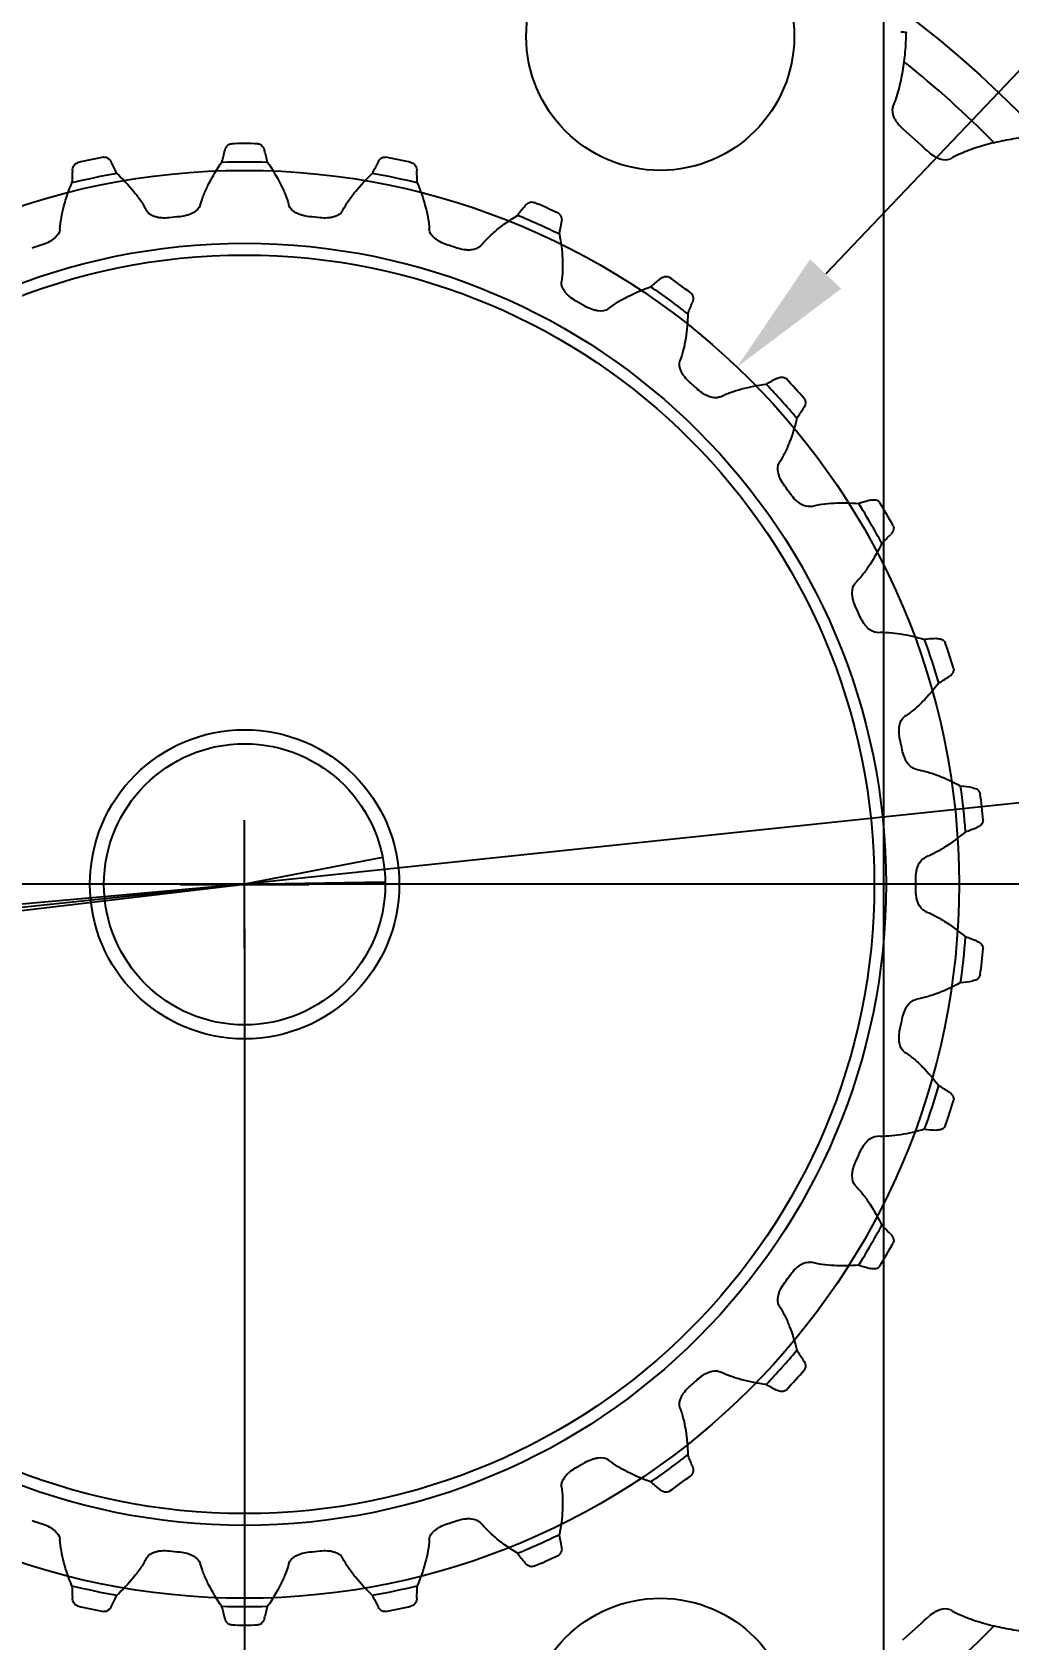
# Model space of a CAD drawing. Header units: inches. Extents: x -116 to 250, y -285 to 80.
# Drawn here: x 111.595 to 112.962, y 28.226 to 30.477 of the extents above; entities that cross this region are included whole.
import ezdxf

# ---------------------------------------------------------------- set-up
doc = ezdxf.new("R2010")
doc.units = ezdxf.units.IN
doc.header["$MEASUREMENT"] = 0
for name, color, linetype in [('LAY0001', 7, 'Continuous'), ('LAYER_CHAMFER_FEAT', 7, 'Continuous'), ('LAYER_CURVE', 7, 'Continuous'), ('LAYER_CUT_FEAT', 7, 'Continuous'), ('trajectories', 3, 'Continuous')]:
    doc.layers.add(name, color=color, linetype=linetype)
doc.dimstyles.get("Standard").update_dxf_attribs({"dimtxt": 0.18, "dimasz": 0.18, "dimexe": 0.18, "dimexo": 0.0625, "dimgap": 0.09, "dimtad": 0, "dimtih": 1, "dimtoh": 1, "dimdec": 4, "dimzin": 0, "dimdsep": 46, "dimtxsty": 'Standard', "dimcen": 0.09, "dimadec": 0, "dimazin": 0, "dimtfac": 1, "dimtdec": 4, "dimtofl": 0, "dimtmove": 0, "dimatfit": 3, "dimfxl": 1, "dimtolj": 1, "dimtzin": 0, "dimarcsym": 0})

# ---------------------------------------------------------------- blocks, each defined once
blk = doc.blocks.new('*D108')
at = {"layer": 'Defpoints', "color": 0, "transparency": 16777216}
for p in [(112.5814, 30.0082), (111.2029, 28.5592)]:
    blk.add_point(p, dxfattribs=at)
at = {"layer": 'trajectories', "color": 0, "lineweight": -2, "transparency": 16777216}
for p, q in [((113.4775, 30.9501), (112.7055, 30.1386)), ((113.6575, 30.9501), (113.4775, 30.9501)), ((111.8921, 29.1937), (111.8921, 29.3737)), ((111.8021, 29.2837), (111.9821, 29.2837))]:
    blk.add_line(p, q, dxfattribs=at)
at = {"layer": 'trajectories', "color": 0, "transparency": 16777216}
blk.add_solid([(112.6837, 30.1593), (112.7272, 30.118), (112.5814, 30.0082)], dxfattribs=at)
at = {"layer": 'trajectories', "color": 0, "transparency": 16777216, "insert": (114.2275, 30.9501), "char_height": 0.18, "attachment_point": 5}
blk.add_mtext('\\A1;∅2.0000', dxfattribs=at)
blk = doc.blocks.new('*D109')
at = {"layer": 'Defpoints', "color": 0, "transparency": 16777216}
for p in [(110.2551, 29.2837), (111.8921, 29.2837), (111.8921, 26.8115)]:
    blk.add_point(p, dxfattribs=at)
at = {"layer": 'trajectories', "color": 0, "lineweight": -2, "transparency": 16777216}
for p, q in [((110.2551, 29.2212), (110.2551, 26.6315)), ((111.8921, 29.2212), (111.8921, 26.6315)), ((110.4351, 26.8115), (110.5786, 26.8115)), ((111.7121, 26.8115), (111.5686, 26.8115))]:
    blk.add_line(p, q, dxfattribs=at)
at = {"layer": 'trajectories', "color": 0, "transparency": 16777216}
for points in [[(110.4351, 26.8415), (110.4351, 26.7815), (110.2551, 26.8115)], [(111.7121, 26.8415), (111.7121, 26.7815), (111.8921, 26.8115)]]:
    blk.add_solid(points, dxfattribs=at)
at = {"layer": 'trajectories', "color": 0, "transparency": 16777216, "insert": (111.0736, 26.8115), "char_height": 0.18, "attachment_point": 5}
blk.add_mtext('\\A1;1.6370', dxfattribs=at)
blk = doc.blocks.new('*D116')
at = {"layer": 'Defpoints', "color": 0, "transparency": 16777216}
for p in [(112.7864, 31.5978), (112.7864, 30.7837), (110.4114, 30.2837)]:
    blk.add_point(p, dxfattribs=at)
at = {"layer": 'trajectories', "color": 0, "lineweight": -2, "transparency": 16777216}
for p, q in [((110.4114, 30.3462), (110.4114, 31.7778)), ((112.7864, 30.8462), (112.7864, 31.7778)), ((110.5914, 31.5978), (111.0739, 31.5978)), ((112.6064, 31.5978), (112.1239, 31.5978))]:
    blk.add_line(p, q, dxfattribs=at)
at = {"layer": 'trajectories', "color": 0, "transparency": 16777216}
for points in [[(110.5914, 31.6278), (110.5914, 31.5678), (110.4114, 31.5978)], [(112.6064, 31.6278), (112.6064, 31.5678), (112.7864, 31.5978)]]:
    blk.add_solid(points, dxfattribs=at)
at = {"layer": 'trajectories', "color": 0, "transparency": 16777216, "insert": (111.5989, 31.5978), "char_height": 0.18, "attachment_point": 5}
blk.add_mtext('\\A1;2.3750', dxfattribs=at)
blk = doc.blocks.new('*D143')
at = {"layer": 'Defpoints', "color": 0, "transparency": 16777216}
for p in [(112.7864, 30.7837), (111.8921, 29.2837), (112.7864, 27.2358)]:
    blk.add_point(p, dxfattribs=at)
at = {"layer": 'trajectories', "color": 0, "lineweight": -2, "transparency": 16777216}
for p, q in [((112.7864, 30.7212), (112.7864, 27.0558)), ((111.8921, 29.2212), (111.8921, 27.0558)), ((112.0721, 27.2358), (112.6064, 27.2358)), ((112.7864, 27.2358), (112.9664, 27.2358))]:
    blk.add_line(p, q, dxfattribs=at)
at = {"layer": 'trajectories', "color": 0, "transparency": 16777216}
for points in [[(112.0721, 27.2658), (112.0721, 27.2058), (111.8921, 27.2358)], [(112.6064, 27.2658), (112.6064, 27.2058), (112.7864, 27.2358)]]:
    blk.add_solid(points, dxfattribs=at)
at = {"layer": 'trajectories', "color": 0, "transparency": 16777216, "insert": (113.4914, 27.2358), "char_height": 0.18, "attachment_point": 5}
blk.add_mtext('\\A1;0.8943', dxfattribs=at)

msp = doc.modelspace()

# ---------------------------------------------------------------- linework, layer by layer
msp.add_circle((124.25513, 29.28373), 14)
at = {"color": 7, "linetype": 'Continuous'}
for centre, radius, start, end in [((112.85296, 30.93348), 0.45747, 264.67273, 265.66862), ((111.89213, 29.28373), 1.40303, 47.04245, 48.95755), ((111.89213, 29.28373), 0.93948, 95.54746, 96.45254), ((111.89213, 29.28373), 0.93948, 83.54746, 84.45254), ((111.89213, 29.28373), 0.93948, 107.54746, 108.45254), ((111.89213, 29.28373), 0.93948, 71.54746, 72.45254), ((111.89213, 29.28373), 0.93948, 59.54746, 60.45254), ((111.89213, 29.28373), 0.93948, 47.54746, 48.45254), ((111.89213, 29.28373), 0.93948, 35.54746, 36.45254), ((111.89213, 29.28373), 0.93948, 23.54746, 24.45254), ((111.89213, 29.28373), 0.93948, 11.54746, 12.45254), ((111.89213, 29.28373), 0.93948, 359.54746, 0.45254), ((111.89213, 29.28373), 0.93948, 347.54746, 348.45254), ((111.89213, 29.28373), 0.93948, 335.54746, 336.45254), ((111.89213, 29.28373), 0.93948, 323.54746, 324.45254), ((111.89213, 29.28373), 0.93948, 311.54746, 312.45254), ((111.89213, 29.28373), 0.93948, 299.54746, 300.45254), ((111.89213, 29.28373), 0.93948, 251.54746, 252.45254), ((111.89213, 29.28373), 0.93948, 287.54746, 288.45254), ((111.89213, 29.28373), 0.93948, 263.54746, 264.45254), ((111.89213, 29.28373), 0.93948, 275.54746, 276.45254), ((111.89213, 29.28373), 1.40303, 311.04245, 312.95755)]:
    msp.add_arc(centre, radius, start, end, dxfattribs=at)
for points, knots in [([(112.79958, 30.3724), (112.80126, 30.37629), (112.80426, 30.38431), (112.80926, 30.40095), (112.81386, 30.4227), (112.81721, 30.44969), (112.81819, 30.46803), (112.81841, 30.47732)], [0, 0, 0, 0, 0.1186665, 0.2393382, 0.4861728, 0.7399325, 1, 1, 1, 1]), ([(112.79958, 30.3724), (112.79767, 30.36795), (112.79934, 30.36066), (112.80317, 30.35364), (112.80707, 30.34804), (112.81071, 30.34425), (112.81338, 30.34193)], [0, 0, 0, 0, 0.416405, 0.5515043, 0.6957139, 1, 1, 1, 1]), ([(112.84823, 30.31055), (112.85083, 30.30813), (112.85497, 30.30491), (112.86095, 30.30161), (112.86833, 30.29854), (112.87576, 30.29764), (112.87998, 30.30001)], [0, 0, 0, 0, 0.3042849, 0.4484947, 0.5835941, 1, 1, 1, 1]), ([(112.98236, 30.32969), (112.97314, 30.32851), (112.955, 30.32562), (112.92852, 30.31947), (112.90736, 30.31262), (112.89134, 30.30591), (112.88368, 30.30208), (112.87998, 30.30001)], [0, 0, 0, 0, 0.2600676, 0.5138273, 0.7606619, 0.8813335, 1, 1, 1, 1]), ([(111.8301, 30.23498), (111.83152, 30.24018), (111.83513, 30.25051), (111.84453, 30.27087), (111.85344, 30.28545), (111.85994, 30.29491)], [0, 0, 0, 0, 0.2403234, 0.4875091, 1, 1, 1, 1]), ([(111.92432, 30.29491), (111.93082, 30.28545), (111.93973, 30.27087), (111.94913, 30.25051), (111.95275, 30.24018), (111.95416, 30.23498)], [0, 0, 0, 0, 0.512491, 0.7596766, 1, 1, 1, 1]), ([(111.63367, 30.2013), (111.63398, 30.20667), (111.63537, 30.21754), (111.64033, 30.2394), (111.64601, 30.25552), (111.65041, 30.26612)], [0, 0, 0, 0, 0.2403234, 0.4875091, 1, 1, 1, 1]), ([(111.71338, 30.2795), (111.72171, 30.27161), (111.73346, 30.2592), (111.74688, 30.24124), (111.75256, 30.23188), (111.75503, 30.22709)], [0, 0, 0, 0, 0.512491, 0.7596766, 1, 1, 1, 1]), ([(112.02923, 30.22709), (112.0317, 30.23188), (112.03738, 30.24124), (112.05081, 30.2592), (112.06255, 30.27161), (112.07088, 30.2795)], [0, 0, 0, 0, 0.2403234, 0.4875091, 1, 1, 1, 1]), ([(112.13385, 30.26612), (112.13825, 30.25552), (112.14393, 30.2394), (112.14889, 30.21754), (112.15028, 30.20667), (112.15059, 30.2013)], [0, 0, 0, 0, 0.5124911, 0.7596768, 1, 1, 1, 1]), ([(111.78655, 30.21725), (111.78311, 30.21687), (111.77798, 30.21673), (111.77135, 30.21756), (111.76367, 30.21937), (111.75723, 30.22282), (111.75503, 30.22709)], [0, 0, 0, 0, 0.302187, 0.445692, 0.5804728, 1, 1, 1, 1]), ([(111.8301, 30.23498), (111.82883, 30.23035), (111.82326, 30.22564), (111.81611, 30.22227), (111.8098, 30.22008), (111.80475, 30.21914), (111.80131, 30.21881)], [0, 0, 0, 0, 0.4195272, 0.554308, 0.697813, 1, 1, 1, 1]), ([(111.98295, 30.21881), (111.97951, 30.21914), (111.97446, 30.22008), (111.96815, 30.22227), (111.96101, 30.22564), (111.95543, 30.23035), (111.95416, 30.23498)], [0, 0, 0, 0, 0.3021865, 0.4456915, 0.5804723, 1, 1, 1, 1]), ([(112.02923, 30.22709), (112.02703, 30.22282), (112.02059, 30.21937), (112.01291, 30.21756), (112.00628, 30.21673), (112.00115, 30.21687), (111.99771, 30.21725)], [0, 0, 0, 0, 0.4195272, 0.554308, 0.697813, 1, 1, 1, 1]), ([(112.22237, 30.17797), (112.22578, 30.18214), (112.23329, 30.19011), (112.25015, 30.20489), (112.26422, 30.21459), (112.27401, 30.22058)], [0, 0, 0, 0, 0.2403234, 0.4875091, 1, 1, 1, 1]), ([(111.63367, 30.2013), (111.6334, 30.1965), (111.62893, 30.19073), (111.62264, 30.18595), (111.61692, 30.1825), (111.61218, 30.18053), (111.60888, 30.17949)], [0, 0, 0, 0, 0.4195283, 0.5543101, 0.6978142, 1, 1, 1, 1]), ([(112.17538, 30.17949), (112.17208, 30.18053), (112.16734, 30.1825), (112.16162, 30.18595), (112.15533, 30.19073), (112.15086, 30.1965), (112.15059, 30.2013)], [0, 0, 0, 0, 0.302187, 0.445692, 0.5804728, 1, 1, 1, 1]), ([(112.22237, 30.17797), (112.21933, 30.17426), (112.21232, 30.17222), (112.20442, 30.17204), (112.19777, 30.17261), (112.19278, 30.17381), (112.18949, 30.1749)], [0, 0, 0, 0, 0.4195267, 0.5543075, 0.6978127, 1, 1, 1, 1]), ([(112.33282, 30.1944), (112.33492, 30.18311), (112.33713, 30.16617), (112.33743, 30.14375), (112.33653, 30.13283), (112.33571, 30.12751)], [0, 0, 0, 0, 0.512491, 0.7596766, 1, 1, 1, 1]), ([(112.35543, 30.10102), (112.35242, 30.10273), (112.34819, 30.10564), (112.34331, 30.11021), (112.33816, 30.11619), (112.33498, 30.12276), (112.33571, 30.12751)], [0, 0, 0, 0, 0.302187, 0.445692, 0.5804728, 1, 1, 1, 1]), ([(112.40108, 30.08977), (112.40528, 30.09314), (112.41428, 30.09938), (112.43385, 30.11032), (112.44962, 30.11688), (112.46045, 30.12071)], [0, 0, 0, 0, 0.2403234, 0.4875091, 1, 1, 1, 1]), ([(112.40108, 30.08977), (112.39733, 30.08677), (112.39005, 30.08623), (112.38229, 30.0877), (112.3759, 30.08964), (112.37126, 30.09185), (112.36828, 30.0936)], [0, 0, 0, 0, 0.4195272, 0.554308, 0.697813, 1, 1, 1, 1]), ([(112.51253, 30.08287), (112.51223, 30.0714), (112.51087, 30.05436), (112.50651, 30.03237), (112.50336, 30.02188), (112.50145, 30.01685)], [0, 0, 0, 0, 0.512491, 0.7596766, 1, 1, 1, 1]), ([(112.51523, 29.98684), (112.51264, 29.98913), (112.50911, 29.99286), (112.50529, 29.99834), (112.50149, 30.00526), (112.49975, 30.01235), (112.50145, 30.01685)], [0, 0, 0, 0, 0.302187, 0.445692, 0.5804728, 1, 1, 1, 1]), ([(112.55754, 29.96634), (112.55325, 29.96418), (112.54602, 29.96517), (112.53873, 29.96822), (112.53289, 29.97145), (112.52881, 29.97457), (112.52626, 29.97691)], [0, 0, 0, 0, 0.4195272, 0.554308, 0.697813, 1, 1, 1, 1]), ([(112.55754, 29.96634), (112.56235, 29.96876), (112.57245, 29.97299), (112.59387, 29.97963), (112.61066, 29.98277), (112.62205, 29.98426)], [0, 0, 0, 0, 0.2403234, 0.4875091, 1, 1, 1, 1]), ([(112.66512, 29.93642), (112.66245, 29.92526), (112.65757, 29.90888), (112.64873, 29.88828), (112.64347, 29.87867), (112.64056, 29.87414)], [0, 0, 0, 0, 0.512491, 0.7596766, 1, 1, 1, 1]), ([(112.6478, 29.84193), (112.64574, 29.84471), (112.64306, 29.84909), (112.64046, 29.85524), (112.63819, 29.8628), (112.63796, 29.8701), (112.64056, 29.87414)], [0, 0, 0, 0, 0.302187, 0.445692, 0.5804728, 1, 1, 1, 1]), ([(112.68492, 29.81308), (112.68028, 29.81186), (112.67341, 29.81433), (112.66692, 29.81883), (112.66187, 29.8232), (112.65853, 29.8271), (112.65652, 29.82992)], [0, 0, 0, 0, 0.4195272, 0.554308, 0.697813, 1, 1, 1, 1]), ([(112.68492, 29.81308), (112.69013, 29.81445), (112.70089, 29.81648), (112.72322, 29.81853), (112.7403, 29.8181), (112.75175, 29.81719)], [0, 0, 0, 0, 0.2403231, 0.487509, 1, 1, 1, 1]), ([(112.78393, 29.76144), (112.77899, 29.75108), (112.77082, 29.73607), (112.75789, 29.71776), (112.75075, 29.70946), (112.74696, 29.70563)], [0, 0, 0, 0, 0.512491, 0.7596766, 1, 1, 1, 1]), ([(112.74734, 29.67261), (112.74591, 29.67576), (112.7442, 29.68061), (112.74294, 29.68716), (112.74228, 29.69503), (112.74358, 29.70222), (112.74696, 29.70563)], [0, 0, 0, 0, 0.3021871, 0.4456921, 0.5804729, 1, 1, 1, 1]), ([(112.77766, 29.63668), (112.77286, 29.63645), (112.76665, 29.6403), (112.76124, 29.64605), (112.75721, 29.65137), (112.75476, 29.65589), (112.75338, 29.65906)], [0, 0, 0, 0, 0.4195272, 0.554308, 0.697813, 1, 1, 1, 1]), ([(112.77766, 29.63668), (112.78304, 29.63694), (112.79398, 29.63669), (112.81625, 29.63405), (112.83287, 29.63008), (112.84387, 29.62681)], [0, 0, 0, 0, 0.2403234, 0.4875091, 1, 1, 1, 1]), ([(112.86377, 29.56559), (112.85678, 29.55648), (112.84567, 29.5435), (112.82921, 29.52827), (112.8205, 29.52164), (112.816, 29.51868)], [0, 0, 0, 0, 0.512491, 0.7596766, 1, 1, 1, 1]), ([(112.80951, 29.48631), (112.80876, 29.48969), (112.80809, 29.49478), (112.80822, 29.50146), (112.80922, 29.50929), (112.81198, 29.51605), (112.816, 29.51868)], [0, 0, 0, 0, 0.302187, 0.445692, 0.5804728, 1, 1, 1, 1]), ([(112.83169, 29.44486), (112.82695, 29.44563), (112.82168, 29.45068), (112.81758, 29.45743), (112.81474, 29.46348), (112.81328, 29.4684), (112.81259, 29.47179)], [0, 0, 0, 0, 0.4195272, 0.554308, 0.697813, 1, 1, 1, 1]), ([(112.83169, 29.44486), (112.837, 29.44399), (112.84766, 29.44147), (112.86889, 29.43426), (112.88432, 29.42692), (112.89441, 29.42144)], [0, 0, 0, 0, 0.2403234, 0.4875091, 1, 1, 1, 1]), ([(112.90114, 29.35742), (112.89241, 29.34996), (112.87884, 29.33957), (112.85958, 29.3281), (112.84967, 29.32342), (112.84466, 29.32147)], [0, 0, 0, 0, 0.512491, 0.7596766, 1, 1, 1, 1]), ([(112.83158, 29.29115), (112.83155, 29.29461), (112.83196, 29.29973), (112.83347, 29.30623), (112.83608, 29.31369), (112.84018, 29.31972), (112.84466, 29.32147)], [0, 0, 0, 0, 0.3021869, 0.4456912, 0.5804725, 1, 1, 1, 1]), ([(112.84466, 29.24599), (112.84018, 29.24773), (112.83608, 29.25377), (112.83347, 29.26122), (112.83196, 29.26773), (112.83155, 29.27285), (112.83158, 29.27631)], [0, 0, 0, 0, 0.4195272, 0.554308, 0.697813, 1, 1, 1, 1]), ([(112.84466, 29.24599), (112.84967, 29.24404), (112.85958, 29.23936), (112.87884, 29.22789), (112.89241, 29.2175), (112.90114, 29.21004)], [0, 0, 0, 0, 0.2403234, 0.4875091, 1, 1, 1, 1]), ([(112.89441, 29.14602), (112.88432, 29.14054), (112.86889, 29.1332), (112.84766, 29.12598), (112.837, 29.12347), (112.83169, 29.1226)], [0, 0, 0, 0, 0.512491, 0.7596766, 1, 1, 1, 1]), ([(112.81259, 29.09566), (112.81328, 29.09905), (112.81474, 29.10398), (112.81758, 29.11002), (112.82168, 29.11677), (112.82695, 29.12183), (112.83169, 29.1226)], [0, 0, 0, 0, 0.302187, 0.445692, 0.5804728, 1, 1, 1, 1]), ([(112.816, 29.04877), (112.81198, 29.05141), (112.80922, 29.05817), (112.80822, 29.066), (112.80809, 29.07268), (112.80876, 29.07777), (112.80951, 29.08115)], [0, 0, 0, 0, 0.4195272, 0.554308, 0.697813, 1, 1, 1, 1]), ([(112.816, 29.04877), (112.8205, 29.04582), (112.82921, 29.03918), (112.84567, 29.02396), (112.85678, 29.01098), (112.86377, 29.00187)], [0, 0, 0, 0, 0.2403234, 0.4875091, 1, 1, 1, 1]), ([(112.84387, 28.94065), (112.83287, 28.93738), (112.81625, 28.93341), (112.79398, 28.93077), (112.78304, 28.93052), (112.77766, 28.93078)], [0, 0, 0, 0, 0.5124911, 0.7596771, 1, 1, 1, 1]), ([(112.75338, 28.9084), (112.75476, 28.91157), (112.75721, 28.91608), (112.76124, 28.92141), (112.76665, 28.92716), (112.77286, 28.931), (112.77766, 28.93078)], [0, 0, 0, 0, 0.3021869, 0.4456912, 0.5804725, 1, 1, 1, 1]), ([(112.74696, 28.86182), (112.74358, 28.86524), (112.74228, 28.87242), (112.74294, 28.88029), (112.7442, 28.88685), (112.74591, 28.89169), (112.74734, 28.89484)], [0, 0, 0, 0, 0.4195272, 0.554308, 0.697813, 1, 1, 1, 1]), ([(112.74696, 28.86182), (112.75075, 28.858), (112.75789, 28.8497), (112.77082, 28.83138), (112.77899, 28.81638), (112.78393, 28.80601)], [0, 0, 0, 0, 0.2403234, 0.4875091, 1, 1, 1, 1]), ([(112.65652, 28.73754), (112.65853, 28.74035), (112.66187, 28.74426), (112.66692, 28.74863), (112.67341, 28.75313), (112.68028, 28.7556), (112.68492, 28.75438)], [0, 0, 0, 0, 0.302187, 0.445692, 0.5804728, 1, 1, 1, 1]), ([(112.75175, 28.75026), (112.7403, 28.74936), (112.72322, 28.74893), (112.70089, 28.75097), (112.69013, 28.75301), (112.68492, 28.75438)], [0, 0, 0, 0, 0.512491, 0.7596766, 1, 1, 1, 1]), ([(112.64056, 28.69332), (112.63796, 28.69736), (112.63819, 28.70465), (112.64046, 28.71222), (112.64306, 28.71837), (112.64574, 28.72275), (112.6478, 28.72553)], [0, 0, 0, 0, 0.4195259, 0.5543068, 0.6978121, 1, 1, 1, 1]), ([(112.64056, 28.69332), (112.64347, 28.68879), (112.64873, 28.67918), (112.65757, 28.65858), (112.66245, 28.6422), (112.66512, 28.63104)], [0, 0, 0, 0, 0.2403234, 0.4875091, 1, 1, 1, 1]), ([(112.52626, 28.59055), (112.52881, 28.59288), (112.53289, 28.59601), (112.53873, 28.59923), (112.54602, 28.60229), (112.55325, 28.60327), (112.55754, 28.60111)], [0, 0, 0, 0, 0.3021869, 0.4456911, 0.5804725, 1, 1, 1, 1]), ([(112.62205, 28.5832), (112.61066, 28.58469), (112.59387, 28.58782), (112.57245, 28.59446), (112.56235, 28.59869), (112.55754, 28.60111)], [0, 0, 0, 0, 0.512491, 0.7596766, 1, 1, 1, 1]), ([(112.50145, 28.55061), (112.49975, 28.5551), (112.50149, 28.56219), (112.50529, 28.56912), (112.50911, 28.5746), (112.51264, 28.57832), (112.51523, 28.58062)], [0, 0, 0, 0, 0.4195272, 0.554308, 0.697813, 1, 1, 1, 1]), ([(112.50145, 28.55061), (112.50336, 28.54557), (112.50651, 28.53509), (112.51087, 28.51309), (112.51223, 28.49606), (112.51253, 28.48458)], [0, 0, 0, 0, 0.2403234, 0.4875091, 1, 1, 1, 1]), ([(112.33571, 28.43995), (112.33498, 28.44469), (112.33816, 28.45127), (112.34331, 28.45725), (112.34819, 28.46182), (112.35242, 28.46473), (112.35543, 28.46643)], [0, 0, 0, 0, 0.4195272, 0.554308, 0.697813, 1, 1, 1, 1]), ([(112.36828, 28.47385), (112.37126, 28.47561), (112.3759, 28.47782), (112.38229, 28.47975), (112.39005, 28.48123), (112.39733, 28.48069), (112.40108, 28.47768)], [0, 0, 0, 0, 0.302186, 0.4456911, 0.580472, 1, 1, 1, 1]), ([(112.46045, 28.44675), (112.44962, 28.45057), (112.43385, 28.45713), (112.41428, 28.46808), (112.40528, 28.47432), (112.40108, 28.47768)], [0, 0, 0, 0, 0.512491, 0.7596766, 1, 1, 1, 1]), ([(112.33571, 28.43995), (112.33653, 28.43462), (112.33743, 28.42371), (112.33713, 28.40129), (112.33492, 28.38435), (112.33282, 28.37306)], [0, 0, 0, 0, 0.2403233, 0.487509, 1, 1, 1, 1]), ([(112.18949, 28.39255), (112.19278, 28.39365), (112.19777, 28.39485), (112.20442, 28.39541), (112.21232, 28.39524), (112.21933, 28.3932), (112.22237, 28.38948)], [0, 0, 0, 0, 0.3021869, 0.4456912, 0.5804725, 1, 1, 1, 1]), ([(111.60888, 28.38797), (111.61218, 28.38692), (111.61692, 28.38496), (111.62264, 28.3815), (111.62893, 28.37672), (111.6334, 28.37095), (111.63367, 28.36616)], [0, 0, 0, 0, 0.3021869, 0.4456912, 0.5804725, 1, 1, 1, 1]), ([(112.15059, 28.36616), (112.15086, 28.37095), (112.15533, 28.37672), (112.16162, 28.3815), (112.16734, 28.38496), (112.17208, 28.38692), (112.17538, 28.38797)], [0, 0, 0, 0, 0.4195278, 0.5543081, 0.6978127, 1, 1, 1, 1]), ([(112.27401, 28.34688), (112.26422, 28.35287), (112.25015, 28.36257), (112.23329, 28.37734), (112.22578, 28.38532), (112.22237, 28.38948)], [0, 0, 0, 0, 0.512491, 0.7596766, 1, 1, 1, 1]), ([(111.65041, 28.30134), (111.64601, 28.31194), (111.64033, 28.32805), (111.63537, 28.34992), (111.63398, 28.36078), (111.63367, 28.36616)], [0, 0, 0, 0, 0.5124911, 0.7596768, 1, 1, 1, 1]), ([(111.75503, 28.34036), (111.75723, 28.34463), (111.76367, 28.34808), (111.77135, 28.3499), (111.77798, 28.35072), (111.78311, 28.35059), (111.78655, 28.3502)], [0, 0, 0, 0, 0.4195272, 0.554308, 0.697813, 1, 1, 1, 1]), ([(111.99771, 28.3502), (112.00115, 28.35059), (112.00628, 28.35072), (112.01291, 28.3499), (112.02059, 28.34808), (112.02703, 28.34463), (112.02923, 28.34036)], [0, 0, 0, 0, 0.3021869, 0.4456912, 0.5804725, 1, 1, 1, 1]), ([(112.15059, 28.36616), (112.15028, 28.36078), (112.14889, 28.34992), (112.14393, 28.32805), (112.13825, 28.31194), (112.13385, 28.30134)], [0, 0, 0, 0, 0.2403234, 0.4875091, 1, 1, 1, 1]), ([(111.75503, 28.34036), (111.75256, 28.33558), (111.74688, 28.32622), (111.73346, 28.30826), (111.72171, 28.29585), (111.71338, 28.28795)], [0, 0, 0, 0, 0.2403234, 0.4875091, 1, 1, 1, 1]), ([(111.80131, 28.34865), (111.80475, 28.34832), (111.8098, 28.34738), (111.81611, 28.34519), (111.82326, 28.34182), (111.82883, 28.33711), (111.8301, 28.33247)], [0, 0, 0, 0, 0.3021877, 0.4456918, 0.5804722, 1, 1, 1, 1]), ([(111.85994, 28.27255), (111.85344, 28.28201), (111.84453, 28.29659), (111.83513, 28.31694), (111.83152, 28.32728), (111.8301, 28.33247)], [0, 0, 0, 0, 0.512491, 0.7596766, 1, 1, 1, 1]), ([(111.95416, 28.33247), (111.95275, 28.32728), (111.94913, 28.31694), (111.93973, 28.29659), (111.93082, 28.28201), (111.92432, 28.27255)], [0, 0, 0, 0, 0.2403234, 0.4875091, 1, 1, 1, 1]), ([(111.95416, 28.33247), (111.95543, 28.33711), (111.96101, 28.34182), (111.96815, 28.34519), (111.97446, 28.34738), (111.97951, 28.34832), (111.98295, 28.34865)], [0, 0, 0, 0, 0.4195268, 0.5543082, 0.6978125, 1, 1, 1, 1]), ([(112.07088, 28.28795), (112.06255, 28.29585), (112.05081, 28.30826), (112.03738, 28.32622), (112.0317, 28.33558), (112.02923, 28.34036)], [0, 0, 0, 0, 0.512491, 0.7596766, 1, 1, 1, 1]), ([(112.87998, 28.26745), (112.87576, 28.26982), (112.86833, 28.26892), (112.86095, 28.26585), (112.85497, 28.26255), (112.85083, 28.25932), (112.84823, 28.25691)], [0, 0, 0, 0, 0.4164034, 0.5515033, 0.6957126, 1, 1, 1, 1]), ([(112.87998, 28.26745), (112.88368, 28.26537), (112.89134, 28.26155), (112.90736, 28.25484), (112.92852, 28.24799), (112.955, 28.24184), (112.97314, 28.23895), (112.98236, 28.23776)], [0, 0, 0, 0, 0.1186665, 0.2393382, 0.4861728, 0.7399325, 1, 1, 1, 1])]:
    msp.add_open_spline(points, degree=3, knots=knots, dxfattribs=at)
at = {"layer": 'LAY0001', "color": 7, "linetype": 'Continuous'}
msp.add_circle((111.89213, 29.28373), 0.8814, dxfattribs=at)
at = {"layer": 'LAYER_CHAMFER_FEAT', "color": 7, "linetype": 'Continuous'}
for radius in [0.21654, 0.19685]:
    msp.add_circle((111.89213, 29.28373), radius, dxfattribs=at)
at = {"layer": 'LAYER_CURVE', "color": 40, "linetype": 'Continuous'}
for p, q in [((113.41472, 29.44376), (111.89213, 29.28373)), ((110.47035, 29.11695), (111.89213, 29.28373)), ((111.89213, 29.28373), (110.9338, 29.19814)), ((111.89213, 29.28373), (110.9338, 29.18378))]:
    msp.add_line(p, q, dxfattribs=at)
at = {"layer": 'LAYER_CURVE', "color": 4, "linetype": 'Continuous'}
for p, q in [((112.08521, 29.32128), (111.89213, 29.28373)), ((111.89213, 29.28373), (112.08884, 29.28714))]:
    msp.add_line(p, q, dxfattribs=at)
msp.add_circle((111.89213, 29.28373), 1.53097, dxfattribs=at)
for start, end in [(44.71428, 51.2858), (308.71428, 315.2858)]:
    msp.add_arc((111.89213, 29.28373), 1.47638, start, end, dxfattribs=at)
at = {"layer": 'LAYER_CUT_FEAT', "color": 7, "linetype": 'Continuous'}
msp.add_circle((111.89213, 29.28373), 0.89786, dxfattribs=at)
for centre, radius, start, end in [((113.41474, 29.90835), 1.60213, 165.42741, 166.03817), ((111.89213, 29.1542), 1.16698, 89.08956, 90.91044), ((110.36952, 29.90835), 1.60213, 13.96183, 14.57259), ((111.91906, 29.15703), 1.16698, 101.08956, 102.91044), ((110.27292, 29.57814), 1.60213, 25.96183, 26.57259), ((111.89213, 29.28373), 1.01169, 88.17688, 91.82312), ((113.51134, 29.57814), 1.60213, 153.42741, 154.03817), ((111.8652, 29.15703), 1.16698, 77.08956, 78.91044), ((113.2516, 30.21127), 1.60213, 177.42741, 178.03817), ((111.89213, 29.28373), 1.01169, 100.17688, 103.82312), ((111.89213, 29.28373), 1.01169, 76.17688, 79.82312), ((110.53266, 30.21127), 1.60213, 1.96183, 2.57259), ((113.53716, 29.23505), 1.60213, 141.42741, 142.03817), ((111.89213, 29.28373), 1.01169, 64.17688, 67.82312), ((111.83945, 29.1654), 1.16698, 65.08956, 66.91044), ((110.75521, 30.47365), 1.60213, 349.96183, 350.57259), ((113.49109, 28.89409), 1.60213, 129.42741, 130.03817), ((111.81599, 29.17894), 1.16698, 53.08956, 54.91044), ((111.89213, 29.28373), 1.01169, 52.17688, 55.82312), ((111.02746, 30.68403), 1.60213, 337.96183, 338.57259), ((113.37514, 28.57016), 1.60213, 117.42741, 118.03817), ((111.89213, 29.28373), 1.01169, 40.17688, 43.82312), ((111.79587, 29.19706), 1.16698, 41.08956, 42.91044), ((111.33749, 30.83321), 1.60213, 325.96183, 326.57259), ((113.19438, 28.27742), 1.60213, 105.42741, 106.03817), ((111.89213, 29.28373), 1.01169, 28.17688, 31.82312), ((111.77995, 29.21896), 1.16698, 29.08956, 30.91044), ((111.67177, 30.91466), 1.60213, 313.96183, 314.57259), ((112.9567, 28.02866), 1.60213, 93.42741, 94.03817), ((111.89213, 29.28373), 1.01169, 16.17688, 19.82312), ((111.76894, 29.2437), 1.16698, 17.08956, 18.91044), ((112.01567, 30.92484), 1.60213, 301.96183, 302.57259), ((112.67249, 27.83475), 1.60213, 81.42741, 82.03817), ((111.89213, 29.28373), 1.01169, 4.17688, 7.82312), ((111.76331, 29.27019), 1.16698, 5.08956, 6.91044), ((112.35418, 30.86329), 1.60213, 289.96183, 290.57259), ((111.89213, 29.28373), 1.01169, 352.17688, 355.82312), ((112.35418, 27.70417), 1.60213, 69.42741, 70.03817), ((111.76331, 29.29727), 1.16698, 353.08956, 354.91044), ((112.67249, 30.73271), 1.60213, 277.96183, 278.57259), ((111.89213, 29.28373), 1.01169, 340.17688, 343.82312), ((112.01567, 27.64262), 1.60213, 57.42741, 58.03817), ((111.76894, 29.32376), 1.16698, 341.08956, 342.91044), ((112.9567, 30.5388), 1.60213, 265.96183, 266.57259), ((111.89213, 29.28373), 1.01169, 328.17688, 331.82312), ((111.67177, 27.6528), 1.60213, 45.42741, 46.03817), ((111.77995, 29.34849), 1.16698, 329.08956, 330.91044), ((113.19438, 30.29004), 1.60213, 253.96183, 254.57259), ((111.89213, 29.28373), 1.01169, 316.17688, 319.82312), ((111.33749, 27.73425), 1.60213, 33.42741, 34.03817), ((111.79587, 29.3704), 1.16698, 317.08956, 318.91044), ((113.37514, 29.99729), 1.60213, 241.96183, 242.57259), ((111.89213, 29.28373), 1.01169, 304.17688, 307.82312), ((111.02746, 27.88343), 1.60213, 21.42741, 22.03817), ((113.49109, 29.67336), 1.60213, 229.96183, 230.57259), ((111.81599, 29.38852), 1.16698, 305.08956, 306.91044), ((111.89213, 29.28373), 1.01169, 292.17688, 295.82312), ((110.75521, 28.0938), 1.60213, 9.42741, 10.03817), ((113.53716, 29.33241), 1.60213, 217.96183, 218.57259), ((111.83945, 29.40206), 1.16698, 293.08956, 294.91044), ((113.2516, 28.35618), 1.60213, 181.96183, 182.57259), ((111.89213, 29.28373), 1.01169, 256.17688, 259.82312), ((110.27292, 28.98932), 1.60213, 333.42741, 334.03817), ((111.89213, 29.28373), 1.01169, 280.17688, 283.82312), ((113.51134, 28.98932), 1.60213, 205.96183, 206.57259), ((110.53266, 28.35618), 1.60213, 357.42741, 358.03817), ((111.91906, 29.41043), 1.16698, 257.08956, 258.91044), ((113.41474, 28.6591), 1.60213, 193.96183, 194.57259), ((111.89213, 29.28373), 1.01169, 268.17688, 271.82312), ((110.36952, 28.6591), 1.60213, 345.42741, 346.03817), ((111.8652, 29.41043), 1.16698, 281.08956, 282.91044), ((111.89213, 29.41326), 1.16698, 269.08956, 270.91044)]:
    msp.add_arc(centre, radius, start, end, dxfattribs=at)
for points, knots in [([(111.86415, 30.31146), (111.86445, 30.31261), (111.86527, 30.31487), (111.86721, 30.31792), (111.86998, 30.3203), (111.87239, 30.32101), (111.87359, 30.32103)], [0, 0, 0, 0, 0.2489724, 0.4986051, 0.7490518, 1, 1, 1, 1]), ([(111.91067, 30.32103), (111.91187, 30.32101), (111.91428, 30.3203), (111.91705, 30.31792), (111.91899, 30.31487), (111.91981, 30.31261), (111.92011, 30.31146)], [0, 0, 0, 0, 0.2509482, 0.5013952, 0.7510282, 1, 1, 1, 1]), ([(111.65109, 30.28318), (111.65114, 30.28437), (111.65147, 30.28675), (111.65273, 30.29014), (111.65495, 30.29305), (111.65716, 30.29424), (111.65833, 30.29451)], [0, 0, 0, 0, 0.2489724, 0.4986051, 0.7490518, 1, 1, 1, 1]), ([(111.6946, 30.30222), (111.69578, 30.30245), (111.69828, 30.30226), (111.70149, 30.3005), (111.70402, 30.29792), (111.70529, 30.29588), (111.70582, 30.29482)], [0, 0, 0, 0, 0.2509482, 0.5013952, 0.7510282, 1, 1, 1, 1]), ([(112.07844, 30.29482), (112.07897, 30.29588), (112.08025, 30.29792), (112.08277, 30.3005), (112.08598, 30.30226), (112.08848, 30.30245), (112.08966, 30.30222)], [0, 0, 0, 0, 0.2489724, 0.4986051, 0.7490518, 1, 1, 1, 1]), ([(112.12594, 30.29451), (112.1271, 30.29424), (112.12931, 30.29305), (112.13153, 30.29014), (112.13279, 30.28675), (112.13312, 30.28437), (112.13317, 30.28318)], [0, 0, 0, 0, 0.2509482, 0.5013952, 0.7510282, 1, 1, 1, 1]), ([(112.28459, 30.23399), (112.28533, 30.23492), (112.287, 30.23664), (112.29001, 30.23865), (112.29351, 30.2397), (112.296, 30.23936), (112.2971, 30.23889)], [0, 0, 0, 0, 0.2489724, 0.4986051, 0.7490518, 1, 1, 1, 1]), ([(112.33098, 30.22381), (112.33207, 30.2233), (112.33398, 30.22168), (112.33554, 30.21837), (112.33607, 30.2148), (112.3359, 30.2124), (112.3357, 30.21123)], [0, 0, 0, 0, 0.2509482, 0.5013952, 0.7510282, 1, 1, 1, 1]), ([(112.47358, 30.13163), (112.4745, 30.13238), (112.47649, 30.13372), (112.47985, 30.13506), (112.4835, 30.13535), (112.48586, 30.13451), (112.48684, 30.13382)], [0, 0, 0, 0, 0.2489724, 0.4986051, 0.7490518, 1, 1, 1, 1]), ([(112.51684, 30.11203), (112.5178, 30.11131), (112.51933, 30.10932), (112.52018, 30.10576), (112.51995, 30.10215), (112.51928, 30.09984), (112.51885, 30.09874)], [0, 0, 0, 0, 0.2509482, 0.5013952, 0.7510282, 1, 1, 1, 1]), ([(112.63716, 29.99221), (112.63822, 29.99275), (112.64044, 29.99365), (112.64401, 29.99426), (112.64764, 29.99379), (112.64977, 29.99248), (112.65059, 29.9916)], [0, 0, 0, 0, 0.2489724, 0.4986051, 0.7490518, 1, 1, 1, 1]), ([(112.6754, 29.96404), (112.67619, 29.96314), (112.67728, 29.96087), (112.67736, 29.95722), (112.67639, 29.95374), (112.67526, 29.95162), (112.6746, 29.95062)], [0, 0, 0, 0, 0.2509482, 0.5013952, 0.7510282, 1, 1, 1, 1]), ([(112.76818, 29.82182), (112.76933, 29.82214), (112.77169, 29.82256), (112.77531, 29.82241), (112.77876, 29.8212), (112.78057, 29.81947), (112.78119, 29.81844)], [0, 0, 0, 0, 0.2489724, 0.4986051, 0.7490518, 1, 1, 1, 1]), ([(112.79973, 29.78632), (112.80032, 29.78527), (112.80091, 29.78283), (112.80023, 29.77924), (112.79855, 29.77604), (112.79701, 29.7742), (112.79616, 29.77337)], [0, 0, 0, 0, 0.2509482, 0.5013952, 0.7510282, 1, 1, 1, 1]), ([(112.86092, 29.62792), (112.8621, 29.62799), (112.8645, 29.62791), (112.868, 29.62702), (112.87113, 29.62511), (112.87255, 29.62304), (112.87293, 29.62191)], [0, 0, 0, 0, 0.2489724, 0.4986051, 0.7490518, 1, 1, 1, 1]), ([(112.88439, 29.58664), (112.88475, 29.58549), (112.88482, 29.58298), (112.88341, 29.57961), (112.8811, 29.57682), (112.87921, 29.57535), (112.87821, 29.57471)], [0, 0, 0, 0, 0.2509482, 0.5013952, 0.7510282, 1, 1, 1, 1]), ([(112.91131, 29.41898), (112.91248, 29.4188), (112.91481, 29.41822), (112.91805, 29.41662), (112.92071, 29.41411), (112.92167, 29.41179), (112.92181, 29.4106)], [0, 0, 0, 0, 0.2489724, 0.4986051, 0.7490518, 1, 1, 1, 1]), ([(112.92569, 29.37371), (112.9258, 29.37252), (112.92534, 29.37005), (112.92326, 29.36704), (112.92043, 29.3648), (112.91827, 29.36375), (112.91716, 29.36333)], [0, 0, 0, 0, 0.2509482, 0.5013952, 0.7510282, 1, 1, 1, 1]), ([(112.91716, 29.20413), (112.91827, 29.20371), (112.92043, 29.20266), (112.92326, 29.20041), (112.92534, 29.1974), (112.9258, 29.19494), (112.92569, 29.19374)], [0, 0, 0, 0, 0.2489724, 0.4986051, 0.7490518, 1, 1, 1, 1]), ([(112.92181, 29.15686), (112.92167, 29.15567), (112.92071, 29.15335), (112.91805, 29.15084), (112.91481, 29.14923), (112.91248, 29.14865), (112.91131, 29.14848)], [0, 0, 0, 0, 0.2509482, 0.5013952, 0.7510282, 1, 1, 1, 1]), ([(112.87821, 28.99275), (112.87921, 28.99211), (112.8811, 28.99063), (112.88341, 28.98785), (112.88482, 28.98447), (112.88475, 28.98197), (112.88439, 28.98082)], [0, 0, 0, 0, 0.2489724, 0.4986051, 0.7490518, 1, 1, 1, 1]), ([(112.87293, 28.94555), (112.87255, 28.94441), (112.87113, 28.94234), (112.868, 28.94044), (112.8645, 28.93955), (112.8621, 28.93946), (112.86092, 28.93953)], [0, 0, 0, 0, 0.2509482, 0.5013952, 0.7510282, 1, 1, 1, 1]), ([(112.79616, 28.79409), (112.79701, 28.79326), (112.79855, 28.79142), (112.80023, 28.78822), (112.80091, 28.78462), (112.80032, 28.78218), (112.79973, 28.78114)], [0, 0, 0, 0, 0.2489724, 0.4986051, 0.7490518, 1, 1, 1, 1]), ([(112.78119, 28.74902), (112.78057, 28.74799), (112.77876, 28.74626), (112.77531, 28.74505), (112.77169, 28.7449), (112.76933, 28.74532), (112.76818, 28.74563)], [0, 0, 0, 0, 0.2509482, 0.5013952, 0.7510282, 1, 1, 1, 1]), ([(112.6746, 28.61683), (112.67526, 28.61584), (112.67639, 28.61372), (112.67736, 28.61024), (112.67728, 28.60658), (112.67619, 28.60432), (112.6754, 28.60342)], [0, 0, 0, 0, 0.2489724, 0.4986051, 0.7490518, 1, 1, 1, 1]), ([(112.65059, 28.57586), (112.64977, 28.57498), (112.64764, 28.57366), (112.64401, 28.5732), (112.64044, 28.5738), (112.63822, 28.5747), (112.63716, 28.57525)], [0, 0, 0, 0, 0.2509482, 0.5013952, 0.7510282, 1, 1, 1, 1]), ([(112.51885, 28.46872), (112.51928, 28.46761), (112.51995, 28.46531), (112.52018, 28.4617), (112.51933, 28.45814), (112.5178, 28.45615), (112.51684, 28.45543)], [0, 0, 0, 0, 0.2489724, 0.4986051, 0.7490518, 1, 1, 1, 1]), ([(112.48684, 28.43363), (112.48586, 28.43294), (112.4835, 28.4321), (112.47985, 28.4324), (112.47649, 28.43373), (112.4745, 28.43508), (112.47358, 28.43583)], [0, 0, 0, 0, 0.2509482, 0.5013952, 0.7510282, 1, 1, 1, 1]), ([(112.3357, 28.35623), (112.3359, 28.35505), (112.33607, 28.35266), (112.33554, 28.34908), (112.33398, 28.34578), (112.33207, 28.34415), (112.33098, 28.34365)], [0, 0, 0, 0, 0.2489724, 0.4986051, 0.7490518, 1, 1, 1, 1]), ([(112.2971, 28.32856), (112.296, 28.32809), (112.29351, 28.32776), (112.29001, 28.32881), (112.287, 28.33081), (112.28533, 28.33254), (112.28459, 28.33347)], [0, 0, 0, 0, 0.2509482, 0.5013952, 0.7510282, 1, 1, 1, 1]), ([(111.65833, 28.27295), (111.65716, 28.27322), (111.65495, 28.27441), (111.65273, 28.27732), (111.65147, 28.28071), (111.65114, 28.28308), (111.65109, 28.28427)], [0, 0, 0, 0, 0.2509482, 0.5013952, 0.7510282, 1, 1, 1, 1]), ([(112.13317, 28.28427), (112.13312, 28.28308), (112.13279, 28.28071), (112.13153, 28.27732), (112.12931, 28.27441), (112.1271, 28.27322), (112.12594, 28.27295)], [0, 0, 0, 0, 0.2489724, 0.4986051, 0.7490518, 1, 1, 1, 1]), ([(111.70582, 28.27264), (111.70529, 28.27157), (111.70402, 28.26954), (111.70149, 28.26695), (111.69828, 28.2652), (111.69578, 28.26501), (111.6946, 28.26524)], [0, 0, 0, 0, 0.2489724, 0.4986051, 0.7490518, 1, 1, 1, 1]), ([(112.08966, 28.26524), (112.08848, 28.26501), (112.08598, 28.2652), (112.08277, 28.26695), (112.08025, 28.26954), (112.07897, 28.27157), (112.07844, 28.27264)], [0, 0, 0, 0, 0.2509482, 0.5013952, 0.7510282, 1, 1, 1, 1]), ([(111.87359, 28.24643), (111.87239, 28.24644), (111.86998, 28.24715), (111.86721, 28.24954), (111.86527, 28.25259), (111.86445, 28.25485), (111.86415, 28.256)], [0, 0, 0, 0, 0.2509482, 0.5013952, 0.7510282, 1, 1, 1, 1]), ([(111.92011, 28.256), (111.91981, 28.25485), (111.91899, 28.25259), (111.91705, 28.24954), (111.91428, 28.24715), (111.91187, 28.24644), (111.91067, 28.24643)], [0, 0, 0, 0, 0.2489724, 0.4986051, 0.7490518, 1, 1, 1, 1])]:
    msp.add_open_spline(points, degree=3, knots=knots, dxfattribs=at)
at = {"layer": 'trajectories'}
for p, q in [((112.78638, 30.78373), (112.78638, 27.78373)), ((115.21074, 29.28373), (104.20219, 29.28373))]:
    msp.add_line(p, q, dxfattribs=at)
for centre, radius in [((112.47388, 30.47123), 0.1875), ((111.89213, 29.28373), 1), ((112.47388, 28.09623), 0.1875)]:
    msp.add_circle(centre, radius, dxfattribs=at)

# ---------------------------------------------------------------- dimensions: what is measured, and where the dimension line sits
for base, p1, p2, picture, middle in [((112.78638, 31.59784), (110.41138, 30.28373), (112.78638, 30.78373), '*D116', (111.59888, 31.59784)), ((112.7863803005, 27.2358051271), (111.8921303005, 29.2837283286), (112.7863803005, 30.7837283286), '*D143', (113.4913803005, 27.2358051271)), ((111.89213, 26.81149), (110.25513, 29.28373), (111.89213, 29.28373), '*D109', (111.07363, 26.81149))]:
    dim = msp.add_linear_dim(base=base, p1=p1, p2=p2, dimstyle='Standard', dxfattribs=at)
    dim.commit()
    dim.dimension.update_dxf_attribs({"geometry": picture, "text_midpoint": middle})
dim = msp.add_diameter_dim_2p(p1=(111.20286, 28.55922), p2=(112.5814, 30.00823), dimstyle='Standard', dxfattribs=at)
dim.commit()
dim.dimension.update_dxf_attribs({"geometry": '*D108', "text_midpoint": (114.22746, 30.9501), "dimtype": 163})

doc.saveas('drawing.dxf')
